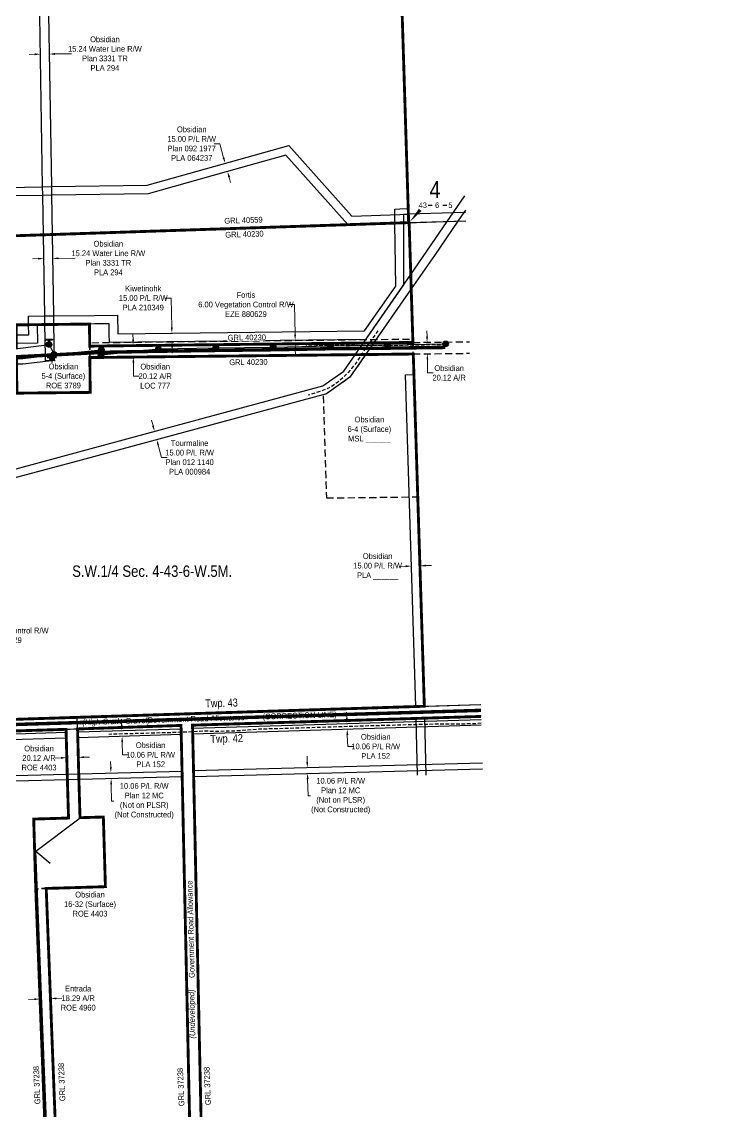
# Model space of a CAD drawing. Extents: x 643442 to 651909, y 5835058 to 5841090.
# Drawn here: x 647308 to 648551, y 5837005 to 5838910 of the extents above; entities that cross this region are included whole.
import ezdxf
from ezdxf.enums import TextEntityAlignment as Align

# ---------------------------------------------------------------- set-up
doc = ezdxf.new("R2010")
doc.units = 0
doc.header["$LTSCALE"] = 5
doc.header["$PDSIZE"] = 0.5
for name, pattern in [('CENTERLINEX3', [5, 2.5, -1, 0.5, -1]), ('foc-ACCESSROAD', [3.75, 2.5, -1.25]), ('foc-FLOWLINE', [3.75, 2.5, -1.25]), ('foc-QUARTERLINE', [33, 25, -3, 2, -3]), ('UG_PIPE', [1.875, 1.25, -0.625])]:
    doc.linetypes.add(name, pattern=pattern)
doc.layers.get('Defpoints').update_dxf_attribs({"color": 9})
for name, color, linetype in [('10', 1, 'Continuous'), ('9', 3, 'Continuous'), ('AS-PIPE-UG', 44, 'UG_PIPE'), ('AS-POWER', 104, 'foc-POWER'), ('AS-POWER-EXISTING-ANC', 72, 'Continuous'), ('AS-POWER-EXISTING-PP', 72, 'Continuous'), ('AS-ROADS', 254, 'Continuous'), ('C-AR', 13, 'foc-ACCESSROAD'), ('C-RW', 13, 'Continuous'), ('C-SYMBOL', 7, 'Continuous'), ('C-WS', 13, 'foc-ACCESSROAD'), ('D-TXT', 6, 'Continuous'), ('F-EZE', 190, 'foc-FLOWLINE'), ('F-RW', 190, 'Continuous'), ('F-WS', 190, 'foc-ACCESSROAD'), ('F-WS-S', 8, 'Continuous'), ('L-QSEC', 8, 'foc-QUARTERLINE'), ('L-ROAD-T', 7, 'Continuous'), ('L-SEC', 7, 'Continuous'), ('L-SECLBL', 7, 'Continuous')]:
    doc.layers.add(name, color=color, linetype=linetype)
doc.layers.add('AS-TRAPPER BOUNDARY', color=7, linetype='CENTERLINEX3', true_color=0xb85c00, transparency=0.6)
doc.layers.add('AS-TRAPPER-T', color=7, linetype='Continuous', true_color=0xc26100)
for name, color, linetype, lineweight in [('C-AR-T', 13, 'Continuous', 9), ('C-RW-T', 13, 'Continuous', 9), ('C-WS-T', 13, 'Continuous', 9), ('F-AR-T', 190, 'Continuous', 9), ('F-EZE-T', 190, 'Continuous', 9), ('F-RW-T', 190, 'Continuous', 9), ('T-TEXT', 48, 'Continuous', 18)]:
    doc.layers.add(name, color=color, linetype=linetype, lineweight=lineweight)
doc.styles.add('175L', font='ARIALN.TTF', dxfattribs={"height": 20})
doc.styles.add('80CG', font='ARIALN.TTF', dxfattribs={"height": 10})
doc.styles.add('80L', font='ARIALN.TTF', dxfattribs={"height": 10})
doc.styles.add('80LS', font='ARIALNI.TTF', dxfattribs={"height": 10})
doc.styles.add('foc-LtypeFont', font='ARIALN.TTF', dxfattribs={"height": 7.35})
doc.styles.add('SIMPLEX', font='ARIALN.TTF')
doc.linetypes.add('foc-POWER', pattern='A,6,-1,["P",foc-LtypeFont,S=0.2,R=0,X=-0.625,Y=-0.75],-1.24,4', length=12.24)
doc.linetypes.add('foc-POWER-NOLINE', pattern='A,0,-4,["P",foc-LtypeFont,S=0.2,R=0,X=-0.625,Y=-0.75],-8.24', length=12.24)
doc.dimstyles.new('Compass 5 000', dxfattribs={"dimscale": 5, "dimtxt": 9, "dimasz": 2, "dimexe": 0.2, "dimexo": 0.0625, "dimgap": 0.5, "dimtad": 0, "dimtih": 1, "dimtoh": 1, "dimzin": 0, "dimdsep": 46, "dimtxsty": '80CG', "dimcen": 0.1, "dimse1": 1, "dimse2": 1, "dimclrd": 256, "dimclrt": 256, "dimaunit": 1, "dimadec": 4, "dimazin": 0, "dimtfac": 0.06, "dimtofl": 0, "dimtmove": 0, "dimatfit": 1, "dimfxl": 0.2, "dimtolj": 1, "dimtzin": 0, "dimlwd": -1, "dimarcsym": 0})

# ---------------------------------------------------------------- blocks, each defined once
blk = doc.blocks.new('L-SECLBL')
at = {"layer": '9', "color": 7}
for p, q in [((-5.1, -27.8), (-12.3, -27.8)), ((20.7, -27.8), (13.5, -27.8))]:
    blk.add_line(p, q, dxfattribs=at)
at = {"layer": '10', "color": 2, "style": 'SIMPLEX'}
blk.add_attdef('SEC', text='', height=30, dxfattribs=at).set_placement((0, 0), align=Align.MIDDLE)
at = {"layer": '10', "color": 5, "style": '80L'}
blk.add_attdef('TWP', text='', height=9.5, dxfattribs=at).set_placement((-14.4, -27.4), align=Align.MIDDLE_RIGHT)
blk.add_attdef('RGE', text='', height=9.5, dxfattribs=at).set_placement((3.6, -27.4), align=Align.MIDDLE_CENTER)
blk.add_attdef('MER', text='', height=9.5, dxfattribs=at).set_placement((23.2, -27.4), align=Align.MIDDLE_LEFT)
blk = doc.blocks.new('*D482')
at = {"layer": 'C-AR-T', "transparency": 16777216}
for p, q in [((647502.6, 5838354.1), (647502.5, 5838364)), ((647503.3, 5838313.9), (647503.6, 5838290.4)), ((647503.6, 5838290.4), (647513.6, 5838290.4))]:
    blk.add_line(p, q, dxfattribs=at)
for points in [[(647504.3, 5838354.1), (647501, 5838354), (647502.8, 5838344.1)], [(647504.9, 5838314), (647501.6, 5838313.9), (647503.1, 5838323.9)]]:
    blk.add_solid(points, dxfattribs=at)
at = {"layer": 'Defpoints', "color": 0, "transparency": 16777216}
for p in [(647693.4, 5838347.1), (647503.1, 5838323.9), (647693.7, 5838326.9)]:
    blk.add_point(p, dxfattribs=at)
at = {"layer": 'C-AR-T', "transparency": 16777216, "insert": (647541.4, 5838290.4), "char_height": 10, "attachment_point": 5, "style": '80CG'}
blk.add_mtext('\\A1;Obsidian\\P20.12 A/R\\PLOC 777', dxfattribs=at)
blk = doc.blocks.new('*D483')
at = {"layer": 'C-RW-T', "transparency": 16777216}
for p, q in [((647336.7, 5838496), (647326.7, 5838495.8)), ((647372, 5838496.5), (647401.3, 5838497))]:
    blk.add_line(p, q, dxfattribs=at)
for points in [[(647336.7, 5838497.6), (647336.8, 5838494.3), (647346.7, 5838496.1)], [(647371.9, 5838498.2), (647372, 5838494.9), (647362, 5838496.4)]]:
    blk.add_solid(points, dxfattribs=at)
at = {"layer": 'Defpoints', "color": 0, "transparency": 16777216}
for p in [(647346.8, 5838492.8), (647362, 5838496.4), (647362, 5838493)]:
    blk.add_point(p, dxfattribs=at)
at = {"layer": 'C-RW-T', "transparency": 16777216, "insert": (647459.4, 5838497), "char_height": 10, "attachment_point": 5, "style": '80CG'}
blk.add_mtext('\\A1;Obsidian\\P15.24 Water Line R/W\\PPlan 3331 TR\\PPLA 294', dxfattribs=at)
blk = doc.blocks.new('*D486')
at = {"layer": 'Defpoints', "color": 0, "transparency": 16777216}
for p in [(647741.8, 5838352.4), (647786.4, 5838353.1), (647741.9, 5838346.4)]:
    blk.add_point(p, dxfattribs=at)
at = {"layer": 'F-EZE-T', "transparency": 16777216}
for p, q in [((647785.4, 5838415.7), (647775.4, 5838415.7)), ((647786.2, 5838363.1), (647785.4, 5838415.7)), ((647786.6, 5838337.1), (647786.8, 5838327.1))]:
    blk.add_line(p, q, dxfattribs=at)
for points in [[(647787.9, 5838363.1), (647784.5, 5838363.1), (647786.4, 5838353.1)], [(647788.3, 5838337.1), (647785, 5838337.1), (647786.5, 5838347.1)]]:
    blk.add_solid(points, dxfattribs=at)
at = {"layer": 'F-EZE-T', "transparency": 16777216, "insert": (647700.2, 5838415.7), "char_height": 10, "attachment_point": 5, "style": '80CG'}
blk.add_mtext('\\A1;Fortis\\P6.00 Vegetation Control R/W\\PEZE 880629', dxfattribs=at)
blk = doc.blocks.new('*D487')
at = {"layer": 'Defpoints', "color": 0, "transparency": 16777216}
for p in [(647524.9, 5838189.8), (647540.2, 5838193.9), (647528.8, 5838175.3)]:
    blk.add_point(p, dxfattribs=at)
at = {"layer": 'F-RW-T', "transparency": 16777216}
for p, q in [((647537.6, 5838203.6), (647535, 5838213.2)), ((647546.7, 5838169.8), (647552.5, 5838148.3)), ((647552.5, 5838148.3), (647562.5, 5838148.3))]:
    blk.add_line(p, q, dxfattribs=at)
for points in [[(647539.2, 5838204), (647536, 5838203.1), (647540.2, 5838193.9)], [(647548.3, 5838170.2), (647545.1, 5838169.3), (647544.1, 5838179.4)]]:
    blk.add_solid(points, dxfattribs=at)
at = {"layer": 'F-RW-T', "transparency": 16777216, "insert": (647601.6, 5838148.3), "char_height": 10, "attachment_point": 5, "style": '80CG'}
blk.add_mtext('\\A1;Tourmaline\\P15.00 P/L R/W\\PPlan 012 1140\\PPLA 000984', dxfattribs=at)
blk = doc.blocks.new('*D488')
at = {"layer": 'Defpoints', "color": 0, "transparency": 16777216}
for p in [(647570.6, 5838365.6), (647834.1, 5838369.8), (647834.4, 5838354.8)]:
    blk.add_point(p, dxfattribs=at)
at = {"layer": 'F-RW-T', "transparency": 16777216}
for p, q in [((647569.6, 5838427.1), (647559.6, 5838427.1)), ((647570.4, 5838375.6), (647569.6, 5838427.1)), ((647571, 5838340.6), (647571.2, 5838330.6))]:
    blk.add_line(p, q, dxfattribs=at)
for points in [[(647572.1, 5838375.7), (647568.8, 5838375.6), (647570.6, 5838365.6)], [(647572.7, 5838340.7), (647569.3, 5838340.6), (647570.8, 5838350.6)]]:
    blk.add_solid(points, dxfattribs=at)
at = {"layer": 'F-RW-T', "transparency": 16777216, "insert": (647520.5, 5838427.1), "char_height": 10, "attachment_point": 5, "style": '80CG'}
blk.add_mtext('\\A1;Kiwetinohk\\P15.00 P/L R/W\\PPLA 210349', dxfattribs=at)
blk = doc.blocks.new('*U480')
h = blk.add_hatch(color=255)
h.dxf.hatch_style = 1
edge = h.paths.add_edge_path()
edge.add_arc((1.1, 0.05), 0.2, -87.6081, 92.3919, ccw=False)
edge.add_line((1.11, -0.15), (-0.19, -0.21))
edge.add_line((-0.19, -0.21), (-1.09, -0.25))
edge.add_arc((-1.1, -0.05), 0.2, 92.3919, 272.3919, ccw=False)
edge.add_line((-1.11, 0.15), (1.09, 0.25))
h = blk.add_hatch(color=255)
h.dxf.hatch_style = 1
edge = h.paths.add_edge_path()
edge.add_arc((0.07, -1.68), 0.2, -177.6081, 2.3919, ccw=False)
edge.add_line((-0.13, -1.68), (-0.19, -0.21))
edge.add_line((-0.19, -0.21), (0.21, -0.19))
edge.add_line((0.21, -0.19), (0.27, -1.67))
at = {"color": 255}
blk.add_lwpolyline([(1.09, 0.25, -1), (1.11, -0.15), (-0.19, -0.21), (-1.09, -0.25, -1), (-1.11, 0.15)], format="xyb", close=True, dxfattribs=at)
at = {"color": 72, "const_width": 0.1, "flags": 128}
for points in [[(1.1, 0.05), (-1.1, -0.05)], [(0.07, -1.68), (0, 0)]]:
    blk.add_lwpolyline(points, dxfattribs=at)
at = {"color": 255, "flags": 128}
blk.add_lwpolyline([(0.27, -1.67, -1), (-0.13, -1.68), (-0.19, -0.21), (0.21, -0.19)], format="xyb", close=True, dxfattribs=at)
blk = doc.blocks.new('*U481')
h = blk.add_hatch(color=255)
h.dxf.hatch_style = 1
edge = h.paths.add_edge_path()
edge.add_arc((-1.09, 0.13), 0.2, 83.0027, 263.0027, ccw=False)
edge.add_line((-1.07, 0.33), (0.22, 0.17))
edge.add_line((0.22, 0.17), (1.12, 0.06))
edge.add_arc((1.09, -0.13), 0.2, -96.9973, 83.0027, ccw=False)
edge.add_line((1.07, -0.33), (-1.12, -0.06))
h = blk.add_hatch(color=255)
h.dxf.hatch_style = 1
edge = h.paths.add_edge_path()
edge.add_arc((0.1, 0.8), 0.2, -6.9973, 173.0027, ccw=False)
edge.add_line((0.3, 0.77), (0.22, 0.17))
edge.add_line((0.22, 0.17), (-0.17, 0.22))
edge.add_line((-0.17, 0.22), (-0.1, 0.82))
at = {"color": 255}
blk.add_lwpolyline([(-1.12, -0.06, -1), (-1.07, 0.33), (0.22, 0.17), (1.12, 0.06, -1), (1.07, -0.33)], format="xyb", close=True, dxfattribs=at)
at = {"color": 72, "const_width": 0.1, "flags": 128}
for points in [[(-1.09, 0.13), (1.09, -0.13)], [(0.1, 0.8), (0, 0)]]:
    blk.add_lwpolyline(points, dxfattribs=at)
at = {"color": 255, "flags": 128}
blk.add_lwpolyline([(-0.1, 0.82, -1), (0.3, 0.77), (0.22, 0.17), (-0.17, 0.22)], format="xyb", close=True, dxfattribs=at)
blk = doc.blocks.new('POWERPOLE')
h = blk.add_hatch(color=255)
edge = h.paths.add_edge_path()
edge.add_arc((0, 0), 0.96, 0, 360)
at = {"linetype": 'Continuous'}
for p, q in [((0.68, -0.68), (-0.68, 0.68)), ((-0.68, -0.68), (0.68, 0.68))]:
    blk.add_line(p, q, dxfattribs=at)
blk.add_circle((0, 0), 0.96, dxfattribs=at)
blk = doc.blocks.new('GAS')
h = blk.add_hatch(color=255)
h.dxf.hatch_style = 1
edge = h.paths.add_edge_path()
edge.add_arc((0, 0), 0.9, 0, 360)
for p, q in [((-0.81, 0), (-1.62, 0)), ((-0.57, 0.57), (-1.14, 1.14)), ((0, 0.81), (0, 1.62)), ((0.57, 0.57), (1.14, 1.14)), ((1.62, 0), (0.81, 0)), ((-0.57, -0.57), (-1.14, -1.14)), ((0, -0.81), (0, -1.62)), ((1.14, -1.14), (0.57, -0.57))]:
    blk.add_line(p, q)
blk.add_circle((0, 0), 0.8)
blk = doc.blocks.new('*D503')
at = {"layer": 'Defpoints', "color": 0, "transparency": 16777216}
for p in [(647646, 5837601.4), (647646.2, 5837591.3), (647464.2, 5837586.5)]:
    blk.add_point(p, dxfattribs=at)
at = {"layer": 'F-RW-T', "transparency": 16777216}
for p, q in [((647463.7, 5837606.6), (647463.4, 5837616.6)), ((647464.4, 5837576.5), (647465.2, 5837547.2)), ((647465.2, 5837547.2), (647475.2, 5837547.2))]:
    blk.add_line(p, q, dxfattribs=at)
for points in [[(647465.3, 5837606.6), (647462, 5837606.5), (647463.9, 5837596.6)], [(647466.1, 5837576.6), (647462.8, 5837576.5), (647464.2, 5837586.5)]]:
    blk.add_solid(points, dxfattribs=at)
at = {"layer": 'F-RW-T', "transparency": 16777216, "insert": (647522.2, 5837547.2), "char_height": 10, "attachment_point": 5, "style": '80CG', "bg_fill": 3, "box_fill_scale": 1.1, "bg_fill_color": 256, "bg_fill_true_color": 13158600, "bg_fill_transparency": 0}
blk.add_mtext('\\A1;10.06 P/L R/W\\PPlan 12 MC\\P(Not on PLSR)\\P(Not Constructed)', dxfattribs=at)
blk = doc.blocks.new('*D504')
at = {"layer": 'C-WS-T', "transparency": 16777216}
for p, q in [((647654.4, 5838697), (647644.4, 5838697)), ((647661.2, 5838672.4), (647654.4, 5838697)), ((647670.7, 5838638.7), (647673.4, 5838629.1))]:
    blk.add_line(p, q, dxfattribs=at)
for points in [[(647662.8, 5838672.9), (647659.6, 5838672), (647663.9, 5838662.8)], [(647672.3, 5838639.1), (647669.1, 5838638.2), (647668, 5838648.3)]]:
    blk.add_solid(points, dxfattribs=at)
at = {"layer": 'Defpoints', "color": 0, "transparency": 16777216}
for p in [(647663, 5838662.5), (647663.9, 5838662.8), (647667.1, 5838648.1)]:
    blk.add_point(p, dxfattribs=at)
at = {"layer": 'C-WS-T', "transparency": 16777216, "insert": (647605.3, 5838697), "char_height": 10, "attachment_point": 5, "style": '80CG'}
blk.add_mtext('\\A1;Obsidian\\P15.00 P/L R/W\\PPlan 092 1977\\PPLA 064237', dxfattribs=at)
blk = doc.blocks.new('*D505')
at = {"layer": 'C-RW-T', "transparency": 16777216}
for p, q in [((647330.7, 5838853.4), (647320.7, 5838853.2)), ((647365.9, 5838854), (647395.2, 5838854.5))]:
    blk.add_line(p, q, dxfattribs=at)
for points in [[(647330.6, 5838855.1), (647330.7, 5838851.7), (647340.6, 5838853.6)], [(647365.9, 5838855.6), (647365.9, 5838852.3), (647355.9, 5838853.8)]]:
    blk.add_solid(points, dxfattribs=at)
at = {"layer": 'Defpoints', "color": 0, "transparency": 16777216}
for p in [(647340.7, 5838850.2), (647355.9, 5838853.8), (647355.9, 5838850.5)]:
    blk.add_point(p, dxfattribs=at)
at = {"layer": 'C-RW-T', "transparency": 16777216, "insert": (647453.4, 5838854.5), "char_height": 10, "attachment_point": 5, "style": '80CG'}
blk.add_mtext('\\A1;Obsidian\\P15.24 Water Line R/W\\PPlan 3331 TR\\PPLA 294', dxfattribs=at)
blk = doc.blocks.new('*D523')
at = {"layer": 'Defpoints', "color": 0, "transparency": 16777216}
for p in [(647169.8, 5837886.4), (647175.8, 5837886.4), (647176.3, 5837845.2)]:
    blk.add_point(p, dxfattribs=at)
at = {"layer": 'F-EZE-T', "transparency": 16777216}
for p, q in [((647160.3, 5837845), (647150.3, 5837844.9)), ((647186.3, 5837845.3), (647196.3, 5837845.4))]:
    blk.add_line(p, q, dxfattribs=at)
for points in [[(647160.2, 5837846.6), (647160.3, 5837843.3), (647170.3, 5837845.1)], [(647186.2, 5837846.9), (647186.3, 5837843.6), (647176.3, 5837845.2)]]:
    blk.add_solid(points, dxfattribs=at)
at = {"layer": 'F-EZE-T', "transparency": 16777216, "insert": (647271.4, 5837845.4), "char_height": 10, "attachment_point": 5, "style": '80CG'}
blk.add_mtext('\\A1;Fortis\\P6.00 Vegetation Control R/W\\PEZE 880629', dxfattribs=at)
blk = doc.blocks.new('*D525')
at = {"layer": 'C-AR-T', "transparency": 16777216}
for p, q in [((648017.1, 5838359.7), (648016.9, 5838369.7)), ((648017.7, 5838319.6), (648018.1, 5838296.1)), ((648018.1, 5838296.1), (648028.1, 5838296.1))]:
    blk.add_line(p, q, dxfattribs=at)
for points in [[(648018.8, 5838359.8), (648015.4, 5838359.7), (648017.2, 5838349.7)], [(648019.4, 5838319.6), (648016.1, 5838319.6), (648017.6, 5838329.6)]]:
    blk.add_solid(points, dxfattribs=at)
at = {"layer": 'Defpoints', "color": 0, "transparency": 16777216}
for p in [(648207.8, 5838352.7), (648017.6, 5838329.6), (648208.2, 5838332.6)]:
    blk.add_point(p, dxfattribs=at)
at = {"layer": 'C-AR-T', "transparency": 16777216, "insert": (648055.8, 5838296.1), "char_height": 10, "attachment_point": 5, "style": '80CG'}
blk.add_mtext('\\A1;Obsidian\\P20.12 A/R', dxfattribs=at)
blk = doc.blocks.new('*D526')
at = {"layer": 'C-RW-T', "transparency": 16777216}
for p, q in [((647876.7, 5837692.9), (647876.4, 5837702.9)), ((647877.6, 5837662.8), (647878.3, 5837642.8)), ((647878.3, 5837642.8), (647888.3, 5837642.8))]:
    blk.add_line(p, q, dxfattribs=at)
for points in [[(647878.4, 5837692.9), (647875.1, 5837692.8), (647877, 5837682.9)], [(647879.3, 5837662.9), (647876, 5837662.8), (647877.3, 5837672.8)]]:
    blk.add_solid(points, dxfattribs=at)
at = {"layer": 'Defpoints', "color": 0, "transparency": 16777216}
for p in [(647720.8, 5837678), (647721.1, 5837668), (647877.3, 5837672.8)]:
    blk.add_point(p, dxfattribs=at)
at = {"layer": 'C-RW-T', "transparency": 16777216, "insert": (647927.3, 5837642.8), "char_height": 10, "attachment_point": 5, "style": '80CG'}
blk.add_mtext('\\A1;Obsidian\\P10.06 P/L R/W\\PPLA 152', dxfattribs=at)
blk = doc.blocks.new('*D527')
at = {"layer": 'Defpoints', "color": 0, "transparency": 16777216}
for p in [(647386.6, 5837623.1), (647386.8, 5837616.4), (647406.9, 5837616.9)]:
    blk.add_point(p, dxfattribs=at)
at = {"layer": 'F-AR-T', "transparency": 16777216}
for p, q in [((647376.6, 5837622.8), (647366.6, 5837622.5)), ((647416.7, 5837624), (647426.7, 5837624.3))]:
    blk.add_line(p, q, dxfattribs=at)
for points in [[(647376.6, 5837624.4), (647376.7, 5837621.1), (647386.6, 5837623.1)], [(647416.7, 5837625.6), (647416.8, 5837622.3), (647406.7, 5837623.7)]]:
    blk.add_solid(points, dxfattribs=at)
at = {"layer": 'F-AR-T', "transparency": 16777216, "insert": (647338.1, 5837622.5), "char_height": 10, "attachment_point": 5, "style": '80CG'}
blk.add_mtext('\\A1;Obsidian\\P20.12 A/R\\PROE 4403', dxfattribs=at)
blk = doc.blocks.new('*D528')
at = {"layer": 'C-RW-T', "transparency": 16777216}
for p, q in [((647482.7, 5837680.6), (647482.4, 5837690.6)), ((647483.7, 5837650.6), (647484.4, 5837628.2)), ((647484.4, 5837628.2), (647494.4, 5837628.2))]:
    blk.add_line(p, q, dxfattribs=at)
for points in [[(647484.4, 5837680.7), (647481.1, 5837680.6), (647483, 5837670.6)], [(647485.3, 5837650.6), (647482, 5837650.5), (647483.4, 5837660.6)]]:
    blk.add_solid(points, dxfattribs=at)
at = {"layer": 'Defpoints', "color": 0, "transparency": 16777216}
for p in [(647450.5, 5837669.6), (647450.8, 5837659.6), (647483.4, 5837660.6)]:
    blk.add_point(p, dxfattribs=at)
at = {"layer": 'C-RW-T', "transparency": 16777216, "insert": (647533.4, 5837628.2), "char_height": 10, "attachment_point": 5, "style": '80CG'}
blk.add_mtext('\\A1;Obsidian\\P10.06 P/L R/W\\PPLA 152', dxfattribs=at)
blk = doc.blocks.new('*D570')
at = {"layer": 'Defpoints', "color": 0, "transparency": 16777216}
for p in [(647989.7, 5837610.4), (647807.9, 5837595.6), (647990, 5837600.4)]:
    blk.add_point(p, dxfattribs=at)
at = {"layer": 'F-RW-T', "transparency": 16777216}
for p, q in [((647807.4, 5837615.6), (647807.1, 5837625.6)), ((647808.2, 5837585.6), (647809, 5837556.2)), ((647809, 5837556.2), (647819, 5837556.2))]:
    blk.add_line(p, q, dxfattribs=at)
for points in [[(647809.1, 5837615.7), (647805.7, 5837615.6), (647807.7, 5837605.6)], [(647809.9, 5837585.6), (647806.5, 5837585.5), (647807.9, 5837595.6)]]:
    blk.add_solid(points, dxfattribs=at)
at = {"layer": 'F-RW-T', "transparency": 16777216, "insert": (647866, 5837556.2), "char_height": 10, "attachment_point": 5, "style": '80CG', "bg_fill": 3, "box_fill_scale": 1.1, "bg_fill_color": 256, "bg_fill_true_color": 13158600, "bg_fill_transparency": 0}
blk.add_mtext('\\A1;10.06 P/L R/W\\PPlan 12 MC\\P(Not on PLSR)\\P(Not Constructed)', dxfattribs=at)
blk = doc.blocks.new('*D572')
at = {"layer": 'Defpoints', "color": 0, "transparency": 16777216}
for p in [(647340, 5837195.9), (647358.1, 5837201.8), (647358.3, 5837196.6)]:
    blk.add_point(p, dxfattribs=at)
at = {"layer": 'F-AR-T', "transparency": 16777216}
for p, q in [((647329.9, 5837200.7), (647319.9, 5837200.3)), ((647368.1, 5837202.2), (647378.1, 5837202.5))]:
    blk.add_line(p, q, dxfattribs=at)
for points in [[(647329.8, 5837202.3), (647329.9, 5837199), (647339.8, 5837201.1)], [(647368.1, 5837203.8), (647368.2, 5837200.5), (647358.1, 5837201.8)]]:
    blk.add_solid(points, dxfattribs=at)
at = {"layer": 'F-AR-T', "transparency": 16777216, "insert": (647406.6, 5837202.5), "char_height": 10, "attachment_point": 5, "style": '80CG'}
blk.add_mtext('\\A1;Entrada\\P18.29 A/R\\PROE 4960', dxfattribs=at)
blk = doc.blocks.new('*D608')
at = {"layer": 'C-RW-T', "transparency": 16777216}
for p, q in [((647979.7, 5837958), (647969.7, 5837957.6)), ((648014.7, 5837959.1), (648024.7, 5837959.4))]:
    blk.add_line(p, q, dxfattribs=at)
for points in [[(647979.6, 5837959.6), (647979.7, 5837956.3), (647989.7, 5837958.3)], [(648014.6, 5837960.7), (648014.7, 5837957.4), (648004.7, 5837958.7)]]:
    blk.add_solid(points, dxfattribs=at)
at = {"layer": 'Defpoints', "color": 0, "transparency": 16777216}
for p in [(647989.6, 5837962.4), (647989.7, 5837958.3), (648004.5, 5837962.9)]:
    blk.add_point(p, dxfattribs=at)
at = {"layer": 'C-RW-T', "transparency": 16777216, "insert": (647930.6, 5837957.6), "char_height": 10, "attachment_point": 5, "style": '80CG'}
blk.add_mtext('\\A1;Obsidian\\P15.00 P/L R/W\\PPLA ______', dxfattribs=at)

msp = doc.modelspace()

# ---------------------------------------------------------------- linework, layer by layer
at = {"layer": 'AS-PIPE-UG', "flags": 128}
for points in [[(647931.254, 5838369.932), (647923.031, 5838358.185), (647913.527, 5838345.169), (647902.714, 5838328.734), (647894.769, 5838316.225), (647885.164, 5838303.932), (647875.071, 5838292.631), (647864.781, 5838282.936), (647852.83, 5838274.287), (647845.675, 5838270.175), (647839.735, 5838267.318), (647831.779, 5838264.144), (647820.745, 5838260.597), (647808.986, 5838257.067)], [(648050.289, 5838345.651), (648011.972, 5838344.73), (647977.557, 5838344.37), (647947.293, 5838344.083), (647887.519, 5838344.444), (647846.137, 5838344.556), (647805.281, 5838344.665)], [(648111.945, 5837683.695), (648100.236, 5837682.277), (648071.939, 5837681.853), (648056.774, 5837681.666), (648037.325, 5837681.846), (648020.267, 5837681.27), (647988.387, 5837680.656), (647966.787, 5837679.896), (647950.159, 5837679.612), (647926.748, 5837678.925), (647722.482, 5837672.79), (647701.484, 5837671.18), (647684.423, 5837669.861), (647665.509, 5837669.361), (647646.042, 5837669.041), (647626.303, 5837669.424), (647606.817, 5837668.312), (647567.155, 5837666.803), (647460.173, 5837663.944)]]:
    msp.add_lwpolyline(points, dxfattribs=at)
at = {"layer": 'AS-POWER', "flags": 128}
for points in [[(646994.568, 5838328.14), (647171.153, 5838331.708), (647250.299, 5838332.134), (647355.711, 5838345.79), (647364.336, 5838328.461), (647447.097, 5838336.374), (647446.781, 5838328.006), (647547.108, 5838337.979), (647647.537, 5838339.815), (647747.798, 5838341.359), (647848.14, 5838343.338), (647948.264, 5838345.171), (648049.625, 5838347.007)], [(647332.552, 5837459.855), (647409.834, 5837518.168)], [(647360.316, 5836747.81), (647332.552, 5837459.855), (647357.879, 5837438.506)]]:
    msp.add_lwpolyline(points, dxfattribs=at)
at = {"layer": 'AS-POWER', "linetype": 'foc-POWER-NOLINE', "flags": 128}
for points in [[(646684.84, 5837671.626), (647146.789, 5837685.43), (648012.384, 5837713.09), (648111.155, 5837716.246)], [(647409.834, 5837518.168), (647404.645, 5837693.67)]]:
    msp.add_lwpolyline(points, dxfattribs=at)
at = {"layer": 'AS-ROADS', "const_width": 5.998, "flags": 128}
for points in [[(648049.235, 5838340.732), (647946.186, 5838339.409), (647847.486, 5838338.491), (647747.448, 5838336.636), (647648.853, 5838335.462), (647547.287, 5838334.04), (647447.195, 5838332.027), (647298.607, 5838324.299), (647251.054, 5838323.203), (647148.642, 5838323.301)], [(646276.464, 5837650.259), (648111.478, 5837705.893)]]:
    msp.add_lwpolyline(points, dxfattribs=at)
at = {"layer": 'AS-TRAPPER BOUNDARY', "const_width": 4.999, "flags": 128}
for points in [[(647378.541, 5839075.769), (647421.948, 5839076.342), (647421.143, 5839137.337), (647966.716, 5839144.528), (647984.144, 5838584.132), (647984.455, 5838574.138), (647984.927, 5838558.972), (647970.013, 5838558.474), (647878.98, 5838555.435), (647361.027, 5838538.18), (647345.798, 5838537.673), (647216.519, 5838533.376), (647167.061, 5838531.733), (647162.553, 5838531.584), (647162.251, 5838546.57), (647154.216, 5839133.756), (647159.118, 5839133.822), (647299.153, 5839135.73), (647299.957, 5839074.734), (647362.946, 5839075.564), (647378.541, 5839075.769)], [(647299.342, 5838260.748), (647427.629, 5838262.069), (647427.002, 5838322.989), (647993.026, 5838329.178), (648012.384, 5837713.09), (647172.074, 5837686.238), (647164.865, 5838319.889), (647298.641, 5838321.414), (647298.782, 5838309.065), (647299.342, 5838260.748)], [(647183.313, 5837588.969), (647173.459, 5837650.806), (647171.819, 5837660.822), (647170.975, 5837665.979), (647385.379, 5837672.729), (647385.533, 5837667.554), (647385.83, 5837657.495), (647387.482, 5837593.275), (647389.72, 5837517.573), (647328.779, 5837515.771), (647332.382, 5837393.887), (647353.898, 5836837.881), (647354.969, 5836810.204), (647355.058, 5836806.381), (647355.089, 5836805.08), (647357.188, 5836715.32), (647358.742, 5836648.874), (647305.616, 5836647.5), (647305.616, 5836647.5), (647303.246, 5836666.287), (647286.053, 5836802.865), (647250.736, 5837084.778), (647245.328, 5837127.859), (647234.753, 5837211.73), (647201.068, 5837480.18), (647184.873, 5837579.23), (647184.22, 5837583.437)], [(647407.595, 5837593.897), (647405.936, 5837658.128), (647405.639, 5837668.188), (647405.486, 5837673.363), (647586.57, 5837679.546), (647586.57, 5837679.546), (647587.016, 5837660.019), (647588.391, 5837599.821), (647605.444, 5836813.121), (647609.905, 5836661.404), (647609.975, 5836658.436), (647459.31, 5836653.877), (647459.201, 5836657.795), (647427.262, 5836657.013), (647415.366, 5836656.722), (647376.879, 5836655.76), (647375.41, 5836718.561), (647374.577, 5836754.172), (647373.867, 5836784.544), (647373.373, 5836805.667), (647373.253, 5836810.772), (647350.669, 5837394.427), (647454.267, 5837397.491), (647450.663, 5837519.375), (647409.834, 5837518.168)]]:
    msp.add_lwpolyline(points, close=True, dxfattribs=at)
msp.add_lwpolyline([(647630.089, 5836658.915), (647625.546, 5836813.741), (647608.507, 5837600.354), (647607.04, 5837664.452), (647606.81, 5837674.513), (647606.685, 5837680.005), (648011.949, 5837692.223), (648111.588, 5837695.301)], dxfattribs=at)
at = {"layer": 'C-AR', "flags": 128}
msp.add_lwpolyline([(647992.389, 5838349.439), (647993.026, 5838329.178), (647427.002, 5838322.989), (647426.796, 5838342.991), (647992.389, 5838349.439)], close=True, dxfattribs=at)
for points in [[(647992.389, 5838349.439), (648091.424, 5838350.569)], [(647992.618, 5838329.321), (648091.653, 5838330.45)]]:
    msp.add_lwpolyline(points, dxfattribs=at)
at = {"layer": 'C-RW', "flags": 128}
for points in [[(647354.194, 5838957.268), (647359.651, 5838622.486), (647359.977, 5838607.479), (647361.027, 5838538.18), (647363.354, 5838396.37), (647363.601, 5838381.377), (647363.601, 5838381.377), (647364.644, 5838317.769), (647359.639, 5838317.692), (647349.398, 5838317.51), (647349.256, 5838326.181), (647348.357, 5838381.196), (647348.112, 5838396.191), (647345.798, 5838537.673), (647344.663, 5838607.244), (647344.418, 5838622.252), (647338.934, 5838958.696)], [(648084.297, 5838576.881), (648081.447, 5838576.786), (648062.773, 5838576.171), (647985.345, 5838573.628), (647985.804, 5838559.001), (648084.752, 5838562.297)], [(648112.057, 5837680.065), (647607.04, 5837664.452), (647606.81, 5837674.513), (648111.747, 5837690.124)], [(648000.158, 5837592.303), (647997.875, 5837692.281), (648012.864, 5837692.745), (648015.147, 5837592.767)]]:
    msp.add_lwpolyline(points, dxfattribs=at)
for points in [[(647775.01, 5838693.865), (647885.593, 5838570.35), (647969.646, 5838573.112), (647985.345, 5838573.628), (647985.804, 5838559.001), (647878.621, 5838555.432), (647770.06, 5838676.899), (647665.508, 5838647.637), (647529.374, 5838609.537), (647360.24, 5838606.933), (647344.93, 5838606.698), (647287.05, 5838605.808), (647217.36, 5838533.409), (647167.361, 5838531.744), (647162.455, 5838531.581), (647162.29, 5838546.062), (647167.182, 5838546.237), (647210.226, 5838547.773), (647280.58, 5838620.715), (647344.685, 5838621.702), (647359.913, 5838621.936), (647527.2, 5838624.511), (647775.01, 5838693.865)], [(647360.741, 5838327.559), (647362.318, 5838317.62), (647359.901, 5838317.23), (647309.8, 5838311.484), (647298.756, 5838311.358), (647164.978, 5838309.832), (647164.864, 5838319.889), (647298.641, 5838321.414), (647309.684, 5838321.54), (647349.522, 5838325.717), (647360.741, 5838327.559)], [(647979.181, 5838292.617), (647994.17, 5838293.088), (648012.399, 5837713.099), (647997.411, 5837712.618)], [(647385.83, 5837657.495), (647173.459, 5837650.806), (647171.819, 5837660.822), (647385.533, 5837667.554), (647385.83, 5837657.495)], [(647586.929, 5837663.831), (647405.936, 5837658.128), (647405.639, 5837668.188), (647586.699, 5837673.892), (647586.929, 5837663.831)]]:
    msp.add_lwpolyline(points, close=True, dxfattribs=at)
at = {"layer": 'C-WS', "flags": 128}
for points in [[(647426.734, 5838348.989), (647426.796, 5838342.991), (647427.02, 5838321.163), (647427.629, 5838262.069), (647299.342, 5838260.748), (647298.782, 5838309.065), (647298.641, 5838321.414), (647164.864, 5838319.889), (647164.635, 5838340.002), (647298.403, 5838341.527), (647298.362, 5838345.287), (647297.963, 5838380.132), (647348.623, 5838380.715), (647363.862, 5838380.897), (647426.398, 5838381.606), (647426.734, 5838348.989)], [(647840.902, 5838077.478), (648000.876, 5838079.324), (647993.026, 5838329.178), (647909.646, 5838328.216), (647882.125, 5838288.536), (647841.052, 5838259.598), (647835.229, 5838258.025)], [(647405.39, 5837668.462), (647405.687, 5837658.399), (647409.834, 5837518.168), (647450.663, 5837519.375), (647454.267, 5837397.49), (647350.669, 5837394.427), (647332.382, 5837393.887), (647328.778, 5837515.77), (647389.72, 5837517.573), (647385.575, 5837657.766), (647385.278, 5837667.828), (647385.124, 5837673.005), (647405.237, 5837673.639), (647405.39, 5837668.462)]]:
    msp.add_lwpolyline(points, close=True, dxfattribs=at)
at = {"layer": 'F-EZE', "flags": 128}
msp.add_lwpolyline([(647992.201, 5838355.436), (647992.389, 5838349.439), (647426.796, 5838342.991), (647426.734, 5838348.982), (647992.201, 5838355.436)], close=True, dxfattribs=at)
at = {"layer": 'F-RW', "flags": 128}
for points in [[(648084.18, 5838580.616), (648081.452, 5838576.686), (648070.965, 5838561.582), (648029.937, 5838501.442), (647989.447, 5838443.084), (647988.648, 5838468.509), (648052.286, 5838560.964), (648062.778, 5838576.075), (648083.395, 5838605.772)], [(647298.165, 5838362.519), (647320.022, 5838362.769), (647319.856, 5838380.383), (647319.685, 5838395.372), (647348.378, 5838395.707), (647363.615, 5838395.885), (647434.744, 5838396.696), (647475.639, 5838397.151), (647475.987, 5838364.547), (647907.779, 5838369.47), (647962.33, 5838448.11), (647961.001, 5838557.639), (647961.008, 5838572.833), (647961.011, 5838582.829), (647969.348, 5838583.103), (647985.031, 5838583.619), (647985.345, 5838573.628), (647975.999, 5838573.321), (647975.992, 5838558.14), (647975.898, 5838450.129), (647975.898, 5838450.129), (647909.557, 5838354.494), (647461.168, 5838349.381), (647461.008, 5838364.376), (647460.82, 5838381.99), (647434.918, 5838381.697), (647419.916, 5838381.536), (647363.847, 5838380.896), (647348.623, 5838380.715), (647334.846, 5838380.556), (647335.182, 5838347.945), (647298.336, 5838347.525)], [(648114.099, 5837613.704), (647608.507, 5837600.354), (647608.74, 5837590.303), (648114.408, 5837603.656)]]:
    msp.add_lwpolyline(points, dxfattribs=at)
for points in [[(647274.078, 5838106.533), (647208.941, 5838088.744), (647172.703, 5838088.33), (647167.498, 5838088.369), (647167.329, 5838103.262), (647172.536, 5838103.329), (647206.841, 5838103.707), (647270.164, 5838121.006), (647408.028, 5838158.222), (647834.528, 5838273.402), (647871.262, 5838299.289), (647988.648, 5838468.509), (647989.441, 5838443.263), (647882.125, 5838288.536), (647841.052, 5838259.598), (647412.014, 5838143.699), (647274.078, 5838106.533)], [(647588.62, 5837589.769), (647184.873, 5837579.23), (647183.264, 5837589.263), (647588.391, 5837599.821)]]:
    msp.add_lwpolyline(points, close=True, dxfattribs=at)
at = {"layer": 'F-WS', "flags": 128}
msp.add_lwpolyline([(647358.593, 5836655.247), (647357.188, 5836715.32), (647355.089, 5836805.08), (647355.058, 5836806.382), (647354.969, 5836810.204), (647353.897, 5836837.881), (647332.382, 5837393.887), (647350.669, 5837394.427), (647373.253, 5836810.772), (647373.373, 5836805.667), (647373.867, 5836784.544), (647374.577, 5836754.172), (647375.41, 5836718.56), (647376.879, 5836655.76), (647415.363, 5836656.712), (647427.262, 5836656.996), (647459.199, 5836657.77), (647459.724, 5836639.287), (647459.894, 5836633.286), (647460.619, 5836607.553), (647461.145, 5836588.821), (647461.432, 5836578.556), (647461.714, 5836568.508), (647462.024, 5836557.516), (647448.87, 5836557.079), (647392.014, 5836555.116), (647370.298, 5836554.367), (647369.662, 5836554.345), (647359.6, 5836554.065), (647359.525, 5836564.816), (647359.454, 5836574.884), (647359.063, 5836630.955)], dxfattribs=at)
at = {"layer": 'L-QSEC', "flags": 128}
for points in [[(647979.814, 5838749.641), (647938.432, 5840065.929), (647910.796, 5840969.924)], [(647984.149, 5838611.701), (647979.814, 5838749.641)], [(648012.384, 5837713.09), (647984.697, 5838594.244)], [(647157.278, 5838531.408), (648084.908, 5838562.302)]]:
    msp.add_lwpolyline(points, dxfattribs=at)
at = {"layer": 'L-SEC', "flags": 128}
for points in [[(647166.897, 5837686.073), (648110.944, 5837716.239)], [(647606.685, 5837680.005), (648111.782, 5837696.142)], [(647147.407, 5837665.325), (647586.57, 5837679.546)], [(647606.398, 5836811.264), (647586.57, 5837679.546)], [(647626.513, 5836811.723), (647606.685, 5837680.005)]]:
    msp.add_lwpolyline(points, dxfattribs=at)
at = {"layer": 'L-SECLBL', "flags": 128}
msp.add_lwpolyline([(647986.021, 5838559.195, 0, 5.998, 0), (648005.071, 5838581.319, 0, 0, 0)], format="xyseb", dxfattribs=at)

# ---------------------------------------------------------------- block references
at = {"layer": 'AS-POWER-EXISTING-ANC', "color": 6, "xscale": 4.998555499999984, "yscale": 4.998555499999984, "zscale": 4.998555499999984}
for name, p in [('*U480', (647355.361, 5838354.169)), ('*U481', (647446.293, 5838324.03))]:
    msp.add_blockref(name, p, dxfattribs=at)
at = {"layer": 'AS-POWER-EXISTING-PP', "color": 6, "xscale": 4.998555499999984, "yscale": 4.998555499999984, "zscale": 4.998555499999984}
for p in [(647355.711, 5838345.79), (647447.097, 5838336.374), (647547.108, 5838337.979), (647647.537, 5838339.815), (647848.14, 5838343.338), (647948.264, 5838345.171), (648049.625, 5838347.007), (647364.336, 5838328.461), (647446.781, 5838328.006)]:
    msp.add_blockref('POWERPOLE', p, dxfattribs=at)
at = {"layer": 'F-WS-S', "xscale": 4.999999999999976, "yscale": 4.999999999999976, "zscale": 4.999999999999976}
msp.add_blockref('GAS', (647360.508, 5838322.497), dxfattribs=at)
at = {"layer": 'L-SECLBL', "xscale": 0.9997111, "yscale": 0.9997111, "zscale": 0.9997111}
msp.add_blockref('L-SECLBL', (648031.217, 5838616.833), dxfattribs=at).add_auto_attribs({'SEC': '4', 'TWP': '43', 'RGE': '6', 'MER': '5'})

# ---------------------------------------------------------------- texts
at = {"layer": 'C-SYMBOL', "color": 3, "style": '175L'}
msp.add_text('S.W.1/4 Sec. 4-43-6-W.5M.', height=19.99422, dxfattribs=at).set_placement((647536.15, 5837933.35), align=Align.BOTTOM_CENTER)
at = {"layer": 'C-WS-T', "char_height": 9.99711, "attachment_point": 5, "style": '80CG'}
for s, insert in [('\\A1;Obsidian\\P5-4 (Surface)\\PROE 3789', (647380.772, 5838290.735)), ('\\A1;Obsidian\\P16-32 (Surface)\\PROE 4403', (647427.292, 5837366.898))]:
    msp.add_mtext(s, dxfattribs=dict(at, insert=insert))
at = {"layer": 'D-TXT', "color": 3, "char_height": 13.996, "attachment_point": 1, "rotation": 1.770808, "style": '80L'}
for s, insert in [('Twp. 43', (647628.719, 5837724.965)), ('Twp. 42', (647637.713, 5837662.807))]:
    msp.add_mtext_dynamic_manual_height_columns(s, width=101.42521, gutter_width=47.514, heights=[0], dxfattribs=dict(at, insert=insert))
at = {"layer": 'L-ROAD-T', "style": '80L'}
for s, height, rotation, p in [('Government Road Allowance', 9.99711, 1.770814, (647612.789, 5837691.233)), ('(CORRECTION LINE)', 9.99711, 1.830258, (647794.128, 5837696.941)), ('Government Road Allowance', 10, 91.329994, (647603.492, 5837323.116))]:
    msp.add_text(s, height=height, rotation=rotation, dxfattribs=at).set_placement(p, align=Align.MIDDLE_CENTER)
at = {"layer": 'T-TEXT', "style": '80LS'}
for s, height, rotation, p in [('(High Grade Gravel)', 9.99711, 1.770814, (647472.896, 5837686.908)), ('(Undeveloped)', 10, 91.329994, (647605.663, 5837174.766))]:
    msp.add_text(s, height=height, rotation=rotation, dxfattribs=at).set_placement(p, align=Align.MIDDLE_CENTER)

# ---------------------------------------------------------------- dimensions: what is measured, and where the dimension line sits
at = {"layer": 'C-AR-T'}
dim = msp.add_linear_dim(base=(648017.56, 5838329.605), p1=(648207.836, 5838352.734), p2=(648208.153, 5838332.612), angle=270.903801, text='Obsidian\\P20.12 A/R', dimstyle='Compass 5 000', dxfattribs=at)
dim.commit()
dim.dimension.update_dxf_attribs({"geometry": '*D525', "text_midpoint": (648055.823, 5838296.119), "dimtype": 161})
at = {"layer": 'C-RW-T'}
for base, p1, p2, angle, text, picture, middle in [((647355.88, 5838853.818), (647340.704, 5838850.203), (647355.935, 5838850.453), 0.94024, 'Obsidian\\P15.24 Water Line R/W\\PPlan 3331 TR\\PPLA 294', '*D505', (647453.358, 5838854.463)), ((647361.966, 5838496.38), (647346.791, 5838492.765), (647362.022, 5838493.015), 0.94024, 'Obsidian\\P15.24 Water Line R/W\\PPlan 3331 TR\\PPLA 294', '*D483', (647459.444, 5838497.025)), ((647483.352, 5837660.567), (647450.481, 5837669.619), (647450.792, 5837659.561), 271.770808, 'Obsidian\\P10.06 P/L R/W\\PPLA 152', '*D528', (647533.437, 5837628.238)), ((647877.338, 5837672.808), (647720.815, 5837678.037), (647721.126, 5837667.979), 271.770808, 'Obsidian\\P10.06 P/L R/W\\PPLA 152', '*D526', (647927.35, 5837642.85))]:
    dim = msp.add_linear_dim(base=base, p1=p1, p2=p2, angle=angle, text=text, dimstyle='Compass 5 000', dxfattribs=at)
    dim.commit()
    dim.dimension.update_dxf_attribs({"geometry": picture, "text_midpoint": middle, "dimtype": 161})
at = {"layer": 'C-RW-T', "color": 3}
dim = msp.add_aligned_dim(p1=(648004.536, 5837962.861), p2=(647989.561, 5837962.391), distance=4.115, text='Obsidian\\P15.00 P/L R/W\\PPLA ______', dimstyle='Compass 5 000', dxfattribs=at)
dim.commit()
dim.dimension.update_dxf_attribs({"geometry": '*D608', "text_midpoint": (647930.614, 5837957.649)})
at = {"layer": 'C-WS-T'}
dim = msp.add_linear_dim(base=(647663.935, 5838662.779), p1=(647667.083, 5838648.078), p2=(647663.039, 5838662.528), angle=105.635161, text='Obsidian\\P15.00 P/L R/W\\PPlan 092 1977\\PPLA 064237', dimstyle='Compass 5 000', dxfattribs=at)
dim.commit()
dim.dimension.update_dxf_attribs({"geometry": '*D504', "text_midpoint": (647605.267, 5838697.015), "dimtype": 161})
at = {"layer": 'F-AR-T'}
dim = msp.add_linear_dim(base=(647386.601, 5837623.068), p1=(647406.913, 5837616.946), p2=(647386.799, 5837616.351), angle=181.693878, text='Obsidian\\P20.12 A/R\\PROE 4403', dimstyle='Compass 5 000', dxfattribs=at)
dim.commit()
dim.dimension.update_dxf_attribs({"geometry": '*D527', "text_midpoint": (647338.076, 5837622.477), "dimtype": 161})
at = {"layer": 'F-AR-T', "color": 3}
dim = msp.add_aligned_dim(p1=(647340.044, 5837195.883), p2=(647358.324, 5837196.59), distance=5.181, text='Entrada\\P18.29 A/R\\PROE 4960', dimstyle='Compass 5 000', dxfattribs=at)
dim.commit()
dim.dimension.update_dxf_attribs({"geometry": '*D572', "text_midpoint": (647406.632, 5837202.541)})
at = {"layer": 'F-EZE-T'}
dim = msp.add_linear_dim(base=(647176.265, 5837845.151), p1=(647169.797, 5837886.373), p2=(647175.795, 5837886.442), angle=0.651948, text='Fortis\\P6.00 Vegetation Control R/W\\PEZE 880629', dimstyle='Compass 5 000', dxfattribs=at)
dim.commit()
dim.dimension.update_dxf_attribs({"geometry": '*D523', "text_midpoint": (647271.42, 5837845.378), "dimtype": 161})
at = {"layer": 'F-RW-T', "color": 5}
dim = msp.add_linear_dim(base=(647540.197, 5838193.916), p1=(647528.761, 5838175.294), p2=(647524.851, 5838189.772), angle=105.112684, text='Tourmaline\\P15.00 P/L R/W\\PPlan 012 1140\\PPLA 000984', dimstyle='Compass 5 000', dxfattribs=at)
dim.commit()
dim.dimension.update_dxf_attribs({"geometry": '*D487', "text_midpoint": (647601.611, 5838148.266), "dimtype": 161})

# ---------------------------------------------------------------- next in the draw order: texts
at = {"layer": 'AS-TRAPPER-T', "char_height": 9.9913, "width": 65.00527, "attachment_point": 1, "style": '80L', "bg_fill": 3, "box_fill_scale": 1.1, "bg_fill_color": 256, "bg_fill_transparency": 0}
for s, insert, rotation in [('GRL 40559', (647662.254, 5838567.06), 1.908064), ('GRL 40230', (647663.921, 5838542.62), 1.908064), ('GRL 40230', (647668.191, 5838362.682), 0.549312), ('GRL 40230', (647670.961, 5838319.717), 0.549312), ('GRL 37238', (647330.493, 5837016.735), 92.216043), ('GRL 37238', (647374.171, 5837022.139), 92.216043), ('GRL 37238', (647582.549, 5837013.397), 92.216043), ('GRL 37238', (647629.015, 5837015.244), 92.216043)]:
    msp.add_mtext(s, dxfattribs=dict(at, insert=insert, rotation=rotation))
at = {"layer": 'C-WS-T', "insert": (647916.215, 5838196.511), "char_height": 9.99711, "width": 78.97213, "attachment_point": 5, "style": '80CG', "bg_fill": 3, "box_fill_scale": 1.15, "bg_fill_color": 256, "bg_fill_true_color": 256, "bg_fill_transparency": 0}
msp.add_mtext('\\A1;Obsidian\\P6-4 (Surface)\\PMSL ______', dxfattribs=at)

# ---------------------------------------------------------------- next in the draw order: linework, layer by layer
at = {"layer": 'AS-TRAPPER BOUNDARY', "const_width": 4.999, "flags": 128}
for points in [[(647985.804, 5838559.001), (647989.45, 5838442.976), (647992.389, 5838349.439), (647426.796, 5838342.991), (647426.734, 5838348.982), (647426.398, 5838381.606), (647363.862, 5838380.897), (647348.623, 5838380.715), (647297.963, 5838380.132), (647298.403, 5838341.527), (647164.636, 5838340.002), (647164.636, 5838340.002), (647162.458, 5838531.479), (647161.061, 5838531.534)], [(648548.685, 5835943.868), (648449.492, 5835947.545), (647964.427, 5835965.526), (647645.946, 5835989.182), (647645.258, 5836010.214), (647632.047, 5836575.244), (647631.812, 5836585.295), (647630.579, 5836637.965), (647630.517, 5836640.63), (648181.58, 5836655.791), (648181.649, 5836653.308), (648183.062, 5836602.557), (648183.166, 5836598.833), (648183.343, 5836592.459), (648183.452, 5836588.539), (648183.548, 5836585.108), (648183.776, 5836576.882), (648186.082, 5836576.946), (648284.525, 5836579.687), (648284.081, 5836595.608), (648283.8, 5836605.734), (648281.716, 5836680.635), (648232.179, 5836679.223), (648181.387, 5836676.625), (648181.447, 5836674.085), (647630.089, 5836658.915), (647625.546, 5836813.741), (647608.507, 5837600.354), (647607.04, 5837664.452), (647606.81, 5837674.513), (647606.685, 5837680.005), (648011.949, 5837692.223), (648111.588, 5837695.301)]]:
    msp.add_lwpolyline(points, dxfattribs=at)

# ---------------------------------------------------------------- next in the draw order: block references
at = {"layer": 'AS-POWER-EXISTING-PP', "color": 6, "xscale": 4.998555499999984, "yscale": 4.998555499999984, "zscale": 4.998555499999984}
msp.add_blockref('POWERPOLE', (647747.798, 5838341.359), dxfattribs=at)

# ---------------------------------------------------------------- next in the draw order: dimensions: what is measured, and where the dimension line sits
at = {"layer": 'C-AR-T'}
dim = msp.add_linear_dim(base=(647503.099, 5838323.93), p1=(647693.375, 5838347.059), p2=(647693.693, 5838326.936), angle=270.903801, text='Obsidian\\P20.12 A/R\\PLOC 777', dimstyle='Compass 5 000', dxfattribs=at)
dim.commit()
dim.dimension.update_dxf_attribs({"geometry": '*D482', "text_midpoint": (647541.363, 5838290.443), "dimtype": 161})
at = {"layer": 'F-EZE-T'}
dim = msp.add_linear_dim(base=(647786.372, 5838353.089), p1=(647741.922, 5838346.384), p2=(647741.827, 5838352.386), angle=90.904358, text='Fortis\\P6.00 Vegetation Control R/W\\PEZE 880629', dimstyle='Compass 5 000', dxfattribs=at)
dim.commit()
dim.dimension.update_dxf_attribs({"geometry": '*D486', "text_midpoint": (647700.227, 5838415.695), "dimtype": 161})
at = {"layer": 'F-RW-T'}
dim = msp.add_linear_dim(base=(647570.592, 5838365.626), p1=(647834.357, 5838354.842), p2=(647834.118, 5838369.83), angle=90.914154, text='Kiwetinohk\\P15.00 P/L R/W\\PPLA 210349', dimstyle='Compass 5 000', dxfattribs=at)
dim.commit()
dim.dimension.update_dxf_attribs({"geometry": '*D488', "text_midpoint": (647520.525, 5838427.134), "dimtype": 161})

# ---------------------------------------------------------------- next in the draw order: dimensions: what is measured, and where the dimension line sits
for base, p1, p2, picture, middle in [((647464.181, 5837586.521), (647645.952, 5837601.378), (647646.217, 5837591.328), '*D503', (647522.228, 5837547.198)), ((647807.933, 5837595.563), (647989.703, 5837610.42), (647989.968, 5837600.37), '*D570', (647865.98, 5837556.24))]:
    dim = msp.add_linear_dim(base=base, p1=p1, p2=p2, angle=271.512641, text='10.06 P/L R/W\\PPlan 12 MC\\P(Not on PLSR)\\P(Not Constructed)', dimstyle='Compass 5 000', override={"dimtfill": 1}, dxfattribs=at)
    dim.commit()
    dim.dimension.update_dxf_attribs({"geometry": picture, "text_midpoint": middle, "dimtype": 161})

doc.saveas('drawing.dxf')
